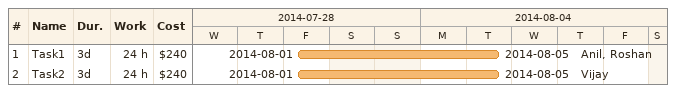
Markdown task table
| ID | Task | Duration | Start | Finish | Resources | Work (h) | Cost ($) |
|---|---|---|---|---|---|---|---|
| 1 | Task1 | 3d | 2014-08-01 | 2014-08-05 | Anil, Roshan | 24 | 240 |
| 2 | Task2 | 3d | 2014-08-01 | 2014-08-05 | Vijay | 24 | 240 |
